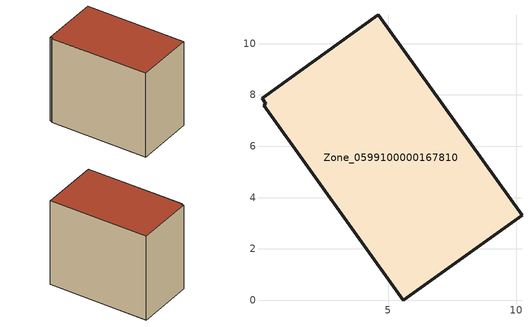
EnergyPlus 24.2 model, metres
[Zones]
Zone_0599100000167810
 floor ground (C_G): 5.59,0 0.15,7.6 0.23,7.67 0.08,7.87 4.62,11.12 10.22,3.31 z0
 wall outside (C_F): 5.59,0 10.22,3.31 4.62,11.12 0.08,7.87 0.23,7.67 0.15,7.6 5.59,0 z0:8.32
 roof outside (C_R): 0.15,7.6 5.59,0 10.22,3.31 4.62,11.12 0.08,7.87 0.23,7.67 z8.32
[BUILDING]
Pand.0599100000167810: North Axis=0; Terrain=City; Loads Convergence Tolerance Value=0.04; Temperature Convergence Tolerance Value=0.4; Solar Distribution=FullExterior; Maximum Number of Warmup Days=25; Minimum Number of Warmup Days=1
[Site:Location]
Rotterdam.The.Hague.AP_ZH_NLD Design_Conditions: Latitude=51.96; Longitude=4.45; Time Zone=1; Elevation=-4.5
[SITE:GROUNDTEMPERATURE:BUILDINGSURFACE]
18, 18, 18, 18, 18, 18, 18, 18, 18, 18, 18, 18
[MATERIAL] Thermal Absorptance=0.9; Solar Absorptance=0.7; Visible Absorptance=0.7
Name | Roughness | Thickness | Conductivity | Density | Specific Heat
G.TI.1975-1991 | MediumSmooth | 0.15 | 0.288461 | 540 | 1210
F.TI.1975-1991 | Rough | 0.3 | 0.230769 | 1920 | 840
R.TI.1975-1991 | MediumRough | 0.2 | 0.153846 | 1500 | 1000
[CONSTRUCTION]
C_G: G.TI.1975-1991
C_F: F.TI.1975-1991
C_R: R.TI.1975-1991
[ZONE]
Zone_0599100000167810: Type=1; Multiplier=1; Ceiling Height=Autocalculate; Volume=Autocalculate; Floor Area=autocalculate; Part of Total Floor Area=Yes
[ZONEINFILTRATION:DESIGNFLOWRATE]
Infil_Zone_0599100000167810: Zone or ZoneList or Space or SpaceList=Zone_0599100000167810; Schedule=AlwaysOn; Design Flow Rate Calculation Method=Flow/Area; Flow Rate per Floor Area=0.003; Constant Term Coefficient=1; Temperature Term Coefficient=0; Velocity Term Coefficient=0; Velocity Squared Term Coefficient=0
[HVACTEMPLATE:ZONE:IDEALLOADSAIRSYSTEM]
Zone_0599100000167810: Maximum Heating Supply Air Temperature=50; Minimum Cooling Supply Air Temperature=13; Maximum Heating Supply Air Humidity Ratio=0.0156; Minimum Cooling Supply Air Humidity Ratio=0.0077; Heating Limit=NoLimit; Cooling Limit=NoLimit; Dehumidification Control Type=ConstantSensibleHeatRatio; Cooling Sensible Heat Ratio=0.7; Dehumidification Setpoint=60; Humidification Control Type=None; Humidification Setpoint=30; Outdoor Air Method=None; Outdoor Air Flow Rate per Person=0.00944; Outdoor Air Flow Rate per Zone Floor Area=0; Outdoor Air Flow Rate per Zone=0; Demand Controlled Ventilation Type=None; Outdoor Air Economizer Type=NoEconomizer; Heat Recovery Type=None; Sensible Heat Recovery Effectiveness=0.7; Latent Heat Recovery Effectiveness=0.65
[ZONECONTROL:THERMOSTAT]
ThermostatControl_Zone_0599100000167810: Zone or ZoneList=Zone_0599100000167810; Control Type Schedule=DualSetpointControlType; Control 1=Thermostat_Zone_0599100000167810; Temperature Difference Between Cutout And Setpoint=0
[THERMOSTATSETPOINT:DUALSETPOINT]
Thermostat_Zone_0599100000167810: Heating Setpoint Temperature Schedule=HeatingSetpoint_Zone_0599100000167810; Cooling Setpoint Temperature Schedule=CoolingSetpoint_Zone_0599100000167810
[SCHEDULE:COMPACT]
HeatingSetpoint_Zone_0599100000167810: Through: 12/31, For: AllDays, Until: 24:00, 21
CoolingSetpoint_Zone_0599100000167810: Through: 12/31, For: AllDays, Until: 24:00, 24
DualSetpointControlType: Through: 12/31, For: AllDays, Until: 24:00, 4
AlwaysOn: Through: 12/31, For: AllDays, Until: 24:00, 1
